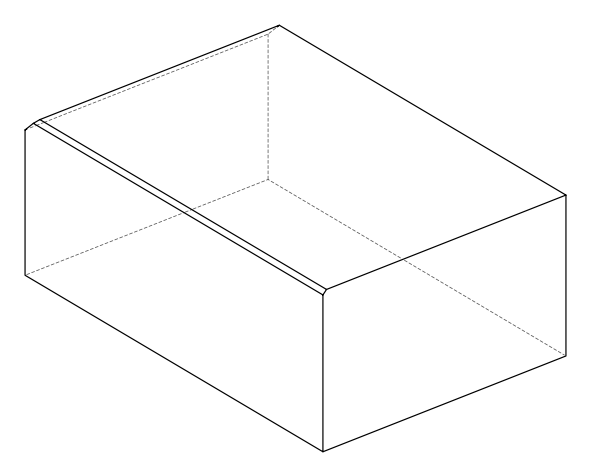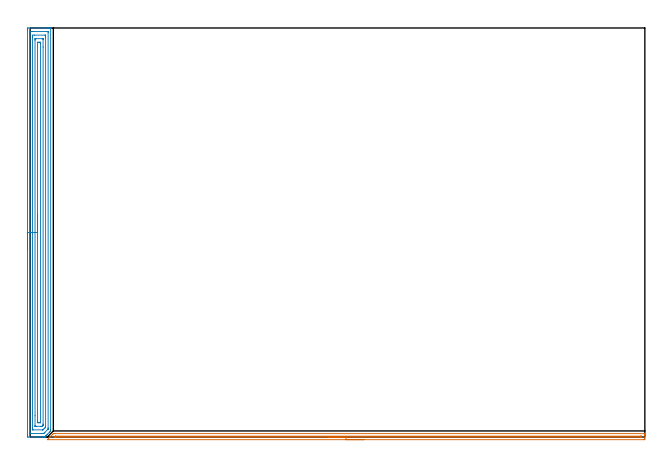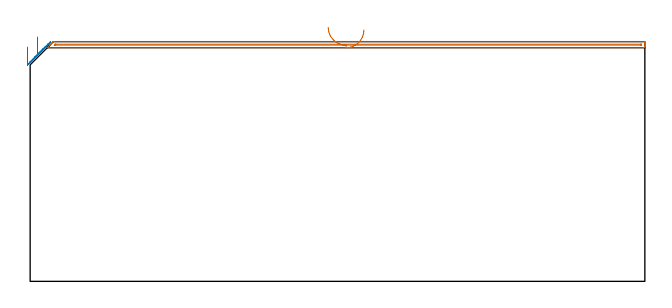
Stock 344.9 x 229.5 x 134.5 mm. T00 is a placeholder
(PLAN: 2 operations, 0 tool changes, 14.9 min)
(1 AREA_MILL | FG_CHAMFER_SURFACE | UGT0205_001 | 5.49 min | 1956 mm3)
(2 AREA_MILL_1 | FG_CHAMFER_SURFACE_1 | UGT0205_001 | 9.41 min | 19421 mm3)
(TOOL UGT0205_001 | Chamfer Mill 20 x 3 x 45 deg. | D20 FL50 Z2)
(OP 1 AREA_MILL)
G17 G21 G94 G90
T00 M6
G54
G17 G0 G90 X187.25 Y-1.5 S1061 M3
G43 Z144.5 H0
Z141.1
G94 G1 X187.212 Z140.228 F250.
X187.098 Z139.363
X186.909 Z138.512
X186.647 Z137.68
X186.313 Z136.874
X185.91 Z136.1
X185.441 Z135.364
X184.91 Z134.672
X184.321 Z134.029
X183.678 Z133.44
X182.986 Z132.908
X182.25 Z132.44
X181.476 Z132.037
X180.67 Z131.703
X179.838 Z131.441
X178.986 Z131.252
X178.122 Z131.138
X177.25 Z131.1
X9.601 Y-1.499
X10.663 Y-0.437 Z132.163
X11.445 Y0.346 Z132.944
X11.556 Y0.458 Z133.054
X12.449 Y1.35 Z133.948
X12.613 Y1.515 Z134.11
X12.896 Y1.796 Z134.394
X12.998 Y1.894 Z134.491
X13.789 Y1.9 Z134.5
X344.73
X344.89 Y1.898 Z134.488
X344.898 Y1.755 Z134.348
X344.9 Y1.608 Z134.207
Y1.304 Z133.904
Y0.638 Z133.233
Y-0.571 Z132.025
X344.896 Y-1.115 Z131.479
X344.89 Y-1.491 Z131.104
X344.672 Y-1.497 Z131.1
X344.284 Y-1.5
X177.25
Y-0.086 Z132.514
X14.25 Y-0.085 Z132.515
X13.789 Y-0.082 Z132.518
X13.627 Y-0.079 Z132.521
X13.49 Y-0.071 Z132.529
X13.551 Y-0.005 Z132.595
X13.628 Y0.075 Z132.675
X13.789 Y0.238 Z132.838
X13.995 Y0.436 Z133.036
X14.032 Y0.47 Z133.07
X14.095 Y0.479 Z133.079
X14.243 Y0.482 Z133.082
X14.542 Y0.485 Z133.085
X342.497
X342.654 Y0.484 Z133.084
X342.85 Y0.48 Z133.08
X342.89 Y0.479 Z133.079
X342.895 Y0.451 Z133.051
X342.897 Y0.419 Z133.019
X342.899 Y0.244 Z132.844
X342.895 Y0.002 Z132.602
X342.891 Y-0.063 Z132.537
X342.888 Y-0.079 Z132.521
X342.86 Y-0.081 Z132.519
X342.788 Y-0.083 Z132.517
X342.497 Y-0.085 Z132.515
X342.342 Y-0.086 Z132.514
X177.25
X176.378 Z132.552
X175.513 Z132.666
X174.662 Z132.855
X173.83 Z133.117
X173.024 Z133.451
X172.25 Z133.854
X171.514 Z134.323
X170.822 Z134.854
X170.179 Z135.443
X169.59 Z136.086
X169.058 Z136.778
X168.59 Z137.514
X168.187 Z138.288
X167.853 Z139.094
X167.591 Z139.926
X167.402 Z140.778
X167.288 Z141.643
X167.25 Z142.514
G0 Z144.5
M5
M2
(OP 2 AREA_MILL_1)
G17 G21 G94 G90
T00 M6
G54
G17 G0 G90 X-1.5 Y104.75 S1061 M3
G43 Z144.5 H0
Z131.5
G94 G1 Y104.788 Z130.628 F250.
Y104.902 Z129.763
Y105.091 Z128.912
Y105.353 Z128.08
Y105.687 Z127.274
Y106.09 Z126.5
Y106.558 Z125.764
Y107.09 Z125.072
Y107.679 Z124.429
Y108.322 Z123.84
Y109.014 Z123.308
Y109.75 Z122.84
Y110.524 Z122.437
Y111.33 Z122.103
Y112.162 Z121.841
Y113.013 Z121.652
Y113.878 Z121.538
Y114.75 Z121.5
Y228.389
X-1.499 Y228.903 Z121.501
X-1.496 Y229.276 Z121.502
X-1.492 Y229.49 Z121.505
X-1.13 Y229.5 Z121.867
X7.627 Z130.622
X8.207 Z131.204
X8.503 Z131.499
X10.254 Z133.249
X10.846 Z133.845
X11.13 Z134.129
X11.25 Z134.249
X11.377 Y229.497 Z134.37
X11.498 Y229.49 Z134.489
X11.5 Y229.349 Z134.5
Y4.164
X11.497 Y3.412 Z134.492
X11.495 Y3.398 Z134.491
X11.374 Y3.272 Z134.37
X10.926 Y2.826 Z133.926
X9.589 Y1.488 Z132.588
X9.143 Y1.043 Z132.142
X8.698 Y0.597 Z131.696
X8.503 Y0.403 Z131.502
X8.444 Y0.344 Z131.443
X8.247 Y0.151 Z131.247
X8.098 Y0.01 Z131.097
X8.065 Y0.008 Z131.064
X7.769 Y0. Z130.768
X7.343 Z130.342
X6.751 Z129.746
X4.704 Z127.701
X4.124 Z127.119
X3.539 Z126.534
X-1.082 Z121.915
X-1.492 Y0.01 Z121.505
X-1.496 Y0.224 Z121.502
X-1.499 Y0.597 Z121.501
X-1.5 Y0.974 Z121.5
Y114.75
X-0.086 Z122.914
Y226.228
X-0.085 Y226.947 Z122.915
X-0.083 Y227.12 Z122.917
X-0.079 Y227.47 Z122.921
X0.258 Y227.491 Z123.258
X0.622 Y227.496 Z123.622
X1.124 Y227.5 Z124.124
X1.497 Z124.497
X9.881 Z132.881
X10.029 Y227.497 Z133.029
X10.055 Y227.495 Z133.055
X10.077 Y227.491 Z133.077
X10.079 Y227.459 Z133.079
X10.084 Y227.293 Z133.084
X10.085 Y227.12 Z133.085
Y5.056
X10.082 Y4.696 Z133.082
X10.079 Y4.516 Z133.079
X10.074 Y4.435 Z133.074
X10.032 Y4.39 Z133.032
X9.813 Y4.164 Z132.813
X8.269 Y2.619 Z131.269
X8.028 Y2.38 Z131.028
X7.821 Y2.183 Z130.821
X7.627 Y2.01 Z130.627
X7.122 Y2.002 Z130.122
X6.751 Y2.001 Z129.751
X6.249 Y2. Z129.249
X0.119 Z123.119
X-0.029 Y2.003 Z122.971
X-0.055 Y2.005 Z122.945
X-0.077 Y2.009 Z122.923
X-0.079 Y2.041 Z122.921
X-0.084 Y2.207 Z122.916
X-0.085 Y2.38 Z122.915
X-0.086 Y114.75 Z122.914
X1.328 Z124.328
X1.329 Y224.444 Z124.329
X1.33 Y224.615 Z124.33
X1.335 Y225.336 Z124.335
X1.343 Y225.493 Z124.343
X2.373 Y225.5 Z125.373
X8.343 Y225.499 Z131.343
X8.503 Y225.495 Z131.503
X8.657 Y225.49 Z131.657
X8.664 Y225.336 Z131.664
X8.668 Y225.168 Z131.668
X8.671 Y224.444 Z131.671
X8.672 Y224.272 Z131.672
X8.671 Y5.948 Z131.671
X8.67 Y5.777 Z131.67
X8.667 Y5.604 Z131.667
X8.665 Y5.493 Z131.665
X8.625 Y5.437 Z131.625
X8.503 Y5.306 Z131.503
X8.38 Y5.181 Z131.38
X8.257 Y5.056 Z131.257
X7.627 Y4.426 Z130.627
X7.497 Y4.297 Z130.497
X7.362 Y4.164 Z130.362
X7.237 Y4.048 Z130.237
X7.179 Y4.01 Z130.179
X7.073 Y4.006 Z130.073
X6.911 Y4.001 Z129.911
X1.657 Z124.657
X1.497 Y4.005 Z124.497
X1.343 Y4.01 Z124.343
X1.335 Y4.164 Z124.335
X1.332 Y4.332 Z124.332
X1.329 Y5.056 Z124.329
X1.328 Y5.228 Z124.328
Y114.75
X2.743 Z125.743
Y222.661
X2.744 Y223.174 Z125.744
X2.747 Y223.348 Z125.747
X2.749 Y223.476 Z125.749
X2.837 Y223.49 Z125.837
X3.249 Y223.499 Z126.249
X3.3 Y223.5 Z126.3
X6.803 Z129.803
X7.16 Y223.492 Z130.16
X7.243 Y223.49 Z130.243
X7.25 Y223.438 Z130.25
X7.253 Y223.376 Z130.253
X7.256 Y223.038 Z130.256
X7.257 Y218.795 Z130.257
Y7.216
X7.255 Y6.839 Z130.255
X7.252 Y6.582 Z130.252
X7.25 Y6.522 Z130.25
X7.223 Y6.483 Z130.223
X7.163 Y6.421 Z130.163
X6.751 Y6.01 Z129.751
X6.695 Y6.005 Z129.695
X5.876 Y6. Z128.876
X5.824 Z128.824
X3.249 Z126.249
X3.197 Z126.197
X2.84 Y6.007 Z125.84
X2.757 Y6.01 Z125.757
X2.75 Y6.062 Z125.75
X2.747 Y6.124 Z125.747
X2.744 Y6.462 Z125.744
X2.743 Y11.94 Z125.743
Y114.75
X4.157 Z127.157
X4.158 Y221.306 Z127.158
X4.159 Y221.414 Z127.159
X4.161 Y221.466 Z127.161
X4.163 Y221.485 Z127.163
X4.185 Y221.49 Z127.185
X4.391 Y221.497 Z127.391
X5. Y221.499 Z128.
X5.265 Z128.265
X5.722 Y221.493 Z128.722
X5.826 Y221.49 Z128.826
X5.836 Y221.31 Z128.836
X5.843 Y220.911 Z128.843
Y220.877
X5.842 Y8.194 Z128.842
X5.841 Y8.086 Z128.841
X5.839 Y8.034 Z128.839
X5.837 Y8.015 Z128.837
X5.815 Y8.01 Z128.815
X5.609 Y8.003 Z128.609
X5. Y8.001 Z128.
X4.735 Z127.735
X4.278 Y8.007 Z127.278
X4.174 Y8.01 Z127.174
X4.164 Y8.19 Z127.164
X4.157 Y8.59 Z127.157
Y8.623
Y114.75
Y115.622 Z127.195
Y116.486 Z127.309
Y117.338 Z127.498
Y118.17 Z127.76
Y118.976 Z128.094
Y119.75 Z128.497
Y120.486 Z128.965
Y121.178 Z129.496
Y121.821 Z130.086
Y122.41 Z130.729
Y122.941 Z131.421
Y123.41 Z132.157
Y123.813 Z132.931
Y124.147 Z133.737
Y124.409 Z134.569
Y124.598 Z135.42
Y124.712 Z136.285
Y124.75 Z137.157
G0 Z144.5
M5
M2
